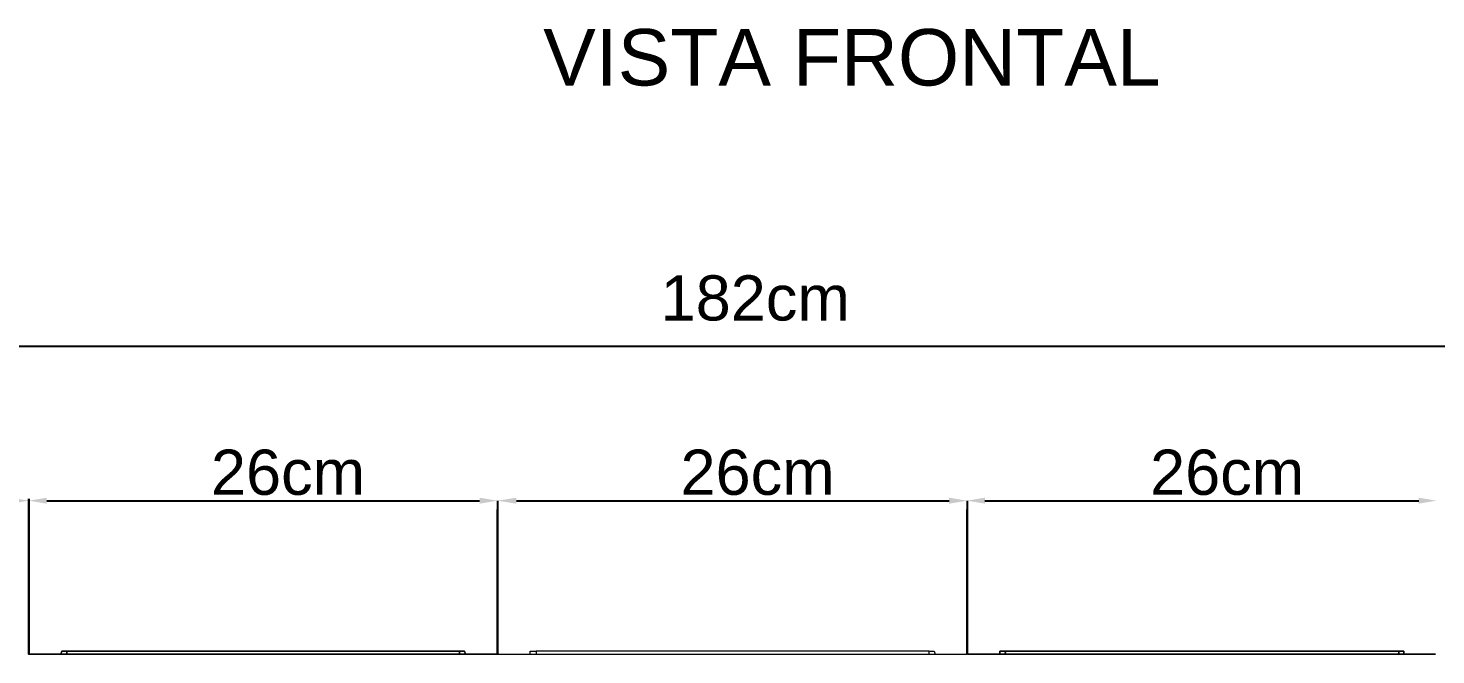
# Model space of a CAD drawing. Header units: millimetres. Extents: x -305 to 1353, y -289 to 1176.
# Drawn here: x -177.8 to -98.4, y 474.5 to 509.8 of the extents above; entities that cross this region are included whole.
import ezdxf

# ---------------------------------------------------------------- set-up
doc = ezdxf.new("R2010")
doc.units = ezdxf.units.MM
doc.header["$MEASUREMENT"] = 0
doc.layers.add('PDF_0', color=7, linetype='Continuous')
doc.layers.add('PDF_Text', color=7, linetype='Continuous')
doc.styles.add('PDF Arial', font='arial.ttf')

msp = doc.modelspace()

# ---------------------------------------------------------------- linework, layer by layer
at = {"layer": 'PDF_0', "color": 150, "lineweight": 25, "true_color": 0x007eff}
for points in [[(-230.815, 478.98), (-230.815, 491.896), (-45.328, 491.896), (-45.328, 470.276)], [(-176.792, 483.192), (-152.363, 483.192)], [(-151.353, 483.192), (-151.353, 474.544), (-151.353, 482.686)], [(-150.286, 483.192), (-125.857, 483.192)], [(-124.846, 483.192), (-124.846, 474.544), (-124.846, 482.686)], [(-123.836, 483.192), (-99.351, 483.192)]]:
    msp.add_lwpolyline(points, dxfattribs=at)
msp.add_lwpolyline([(-177.803, 483.304), (-177.803, 474.544)], close=True, dxfattribs=at)
at = {"layer": 'PDF_0', "lineweight": 18}
for points in [[(-177.774, 474.544, 0.414), (-177.803, 474.516, 0.414), (-177.831, 474.544)], [(-151.268, 474.544, 0.414), (-151.296, 474.516, 0.414), (-151.324, 474.544)]]:
    msp.add_lwpolyline(points, format="xyb", dxfattribs=at)
for points in [[(-177.803, 474.544), (-151.353, 474.544)], [(-176.006, 474.544), (-175.949, 474.712), (-175.669, 474.712), (-153.487, 474.712), (-153.206, 474.712), (-153.15, 474.544), (-153.206, 474.712), (-153.487, 474.712), (-175.669, 474.712), (-175.949, 474.712)], [(-124.79, 474.544), (-98.396, 474.544)], [(-122.993, 474.544), (-122.993, 474.712), (-122.656, 474.712), (-100.474, 474.712), (-100.193, 474.712), (-100.193, 474.544), (-100.193, 474.712), (-100.474, 474.712), (-122.656, 474.712), (-122.993, 474.712)]]:
    msp.add_lwpolyline(points, close=True, dxfattribs=at)
for points in [[(-177.803, 474.544), (-151.353, 474.544)], [(-151.296, 474.544), (-124.903, 474.544)], [(-149.499, 474.544), (-149.499, 474.712), (-149.162, 474.712), (-149.162, 474.544)], [(-126.98, 474.712), (-149.162, 474.712)], [(-126.98, 474.544), (-126.98, 474.712), (-126.7, 474.712), (-126.643, 474.544)], [(-124.79, 474.544), (-98.396, 474.544)]]:
    msp.add_lwpolyline(points, dxfattribs=at)
at = {"layer": 'PDF_0', "lineweight": 0}
for points in [[(-175.669, 474.544), (-175.669, 474.712)], [(-153.487, 474.712), (-153.487, 474.544)], [(-122.712, 474.544), (-122.656, 474.712)], [(-100.474, 474.712), (-100.474, 474.544)]]:
    msp.add_lwpolyline(points, close=True, dxfattribs=at)
at = {"layer": 'PDF_0', "lineweight": 18}
for centre, start, end in [((-124.874, 474.516), 0.02089, 89.97911), ((-124.762, 474.516), 90.02089, 179.97911)]:
    msp.add_arc(centre, 0.0281, start, end, dxfattribs=at)
at = {"layer": 'PDF_0', "color": 150, "true_color": 0x007eff, "transparency": 33554559}
for points in [[(-178.87, 483.36), (-178.87, 483.023), (-177.803, 483.192)], [(-176.792, 483.36), (-176.792, 483.023), (-177.803, 483.192)], [(-152.363, 483.36), (-152.363, 483.023), (-151.353, 483.192)], [(-150.286, 483.36), (-150.286, 483.023), (-151.353, 483.192)], [(-125.857, 483.36), (-125.857, 483.023), (-124.846, 483.192)], [(-123.836, 483.36), (-123.836, 483.023), (-124.846, 483.192)], [(-99.351, 483.36), (-99.351, 483.023), (-98.34, 483.192)]]:
    msp.add_solid(points, dxfattribs=at)

# ---------------------------------------------------------------- texts
at = {"layer": 'PDF_Text', "color": 30, "true_color": 0xff7e00, "attachment_point": 7, "style": 'PDF Arial'}
for s, insert, char_height in [('VISTA FRONTAL', (-148.769, 506.556), 3.185), ('182cm', (-142.143, 493.314), 2.548), ('26cm', (-167.526, 483.486), 2.548), ('26cm', (-141.02, 483.486), 2.548), ('26cm', (-114.513, 483.486), 2.548)]:
    msp.add_mtext(s, dxfattribs=dict(at, insert=insert, char_height=char_height))

doc.saveas('drawing.dxf')
